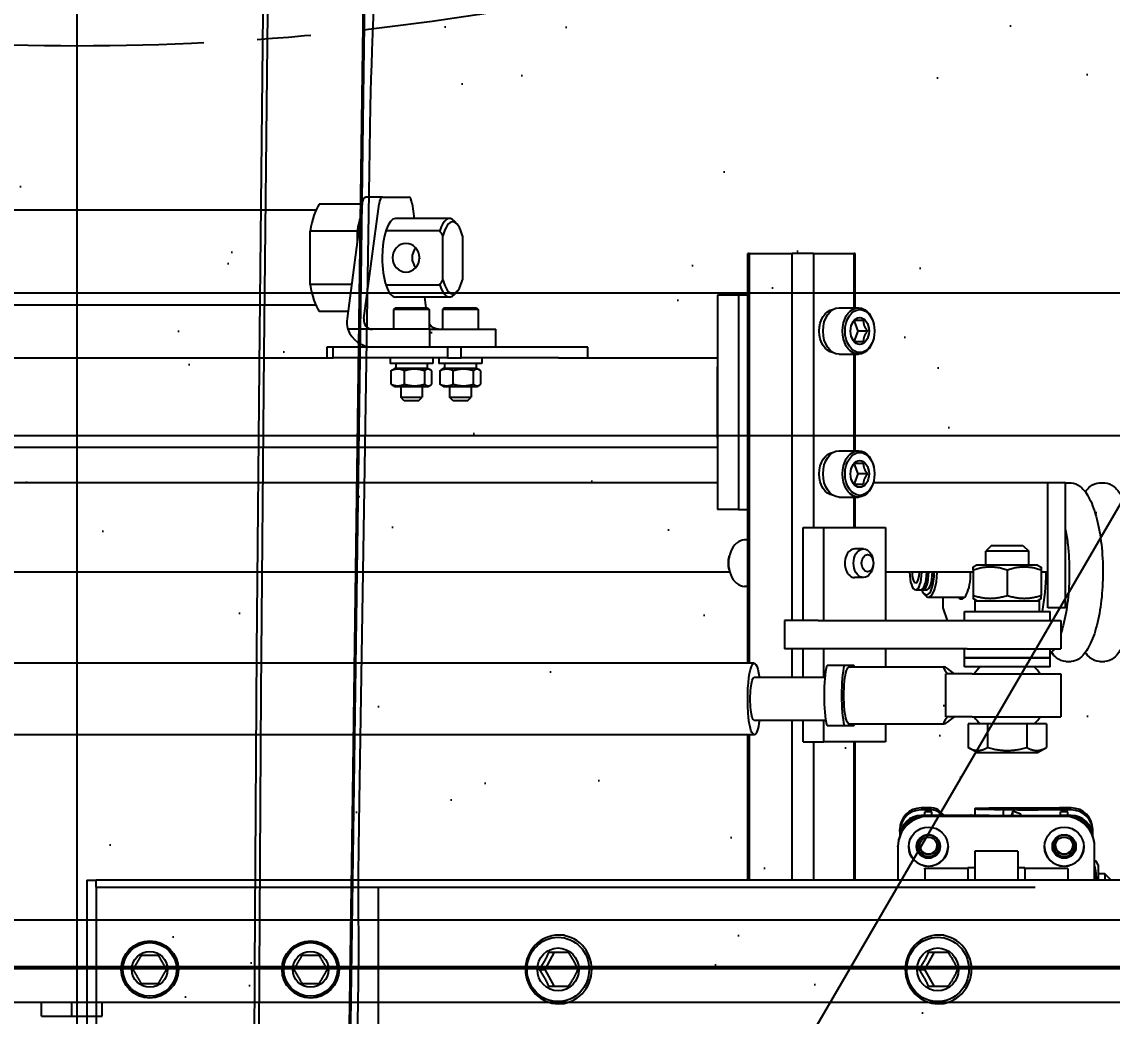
# Model space of a CAD drawing. Header units: millimetres. Extents: x -383313 to -161684, y -117025 to 99224.
# Drawn here: x -344516.1 to -344211, y -6713 to -6434.6 of the extents above; entities that cross this region are included whole.
import ezdxf
from ezdxf import colors
from ezdxf.entities.mleader import LeaderData, LeaderLine
from ezdxf.math import Vec2, Vec3

# ---------------------------------------------------------------- set-up
doc = ezdxf.new("R2010")
doc.units = ezdxf.units.MM
doc.header["$MEASUREMENT"] = 0
doc.linetypes.add('ESKD_shtrihpunktir', pattern=[18, 15, -1, 1, -1])
doc.layers.get('Defpoints').update_dxf_attribs({"color": 31})
for name, color, linetype in [('001__КОНСТРУКТИВ__размеры внутр.', 7, 'Continuous'), ('PV-5D2C5', 7, 'Continuous'), ('PV-CB35', 7, 'Continuous'), ('Робот', 30, 'Continuous')]:
    doc.layers.add(name, color=color, linetype=linetype)
doc.styles.add('PSTUDIO', font='arial.ttf')
doc.dimstyles.new('PS_TICK', dxfattribs={"dimscale": 100, "dimtxt": 2.5, "dimasz": 1, "dimexe": 2, "dimexo": 2, "dimgap": 1, "dimtad": 1, "dimdec": 0, "dimzin": 0, "dimdsep": 46, "dimtxsty": 'PSTUDIO', "dimblk": 'ARCHTICK', "dimcen": 2, "dimdle": 1.5, "dimse1": 1, "dimse2": 1, "dimadec": 0, "dimazin": 0, "dimtfac": 1, "dimtdec": 0, "dimtix": 1, "dimtmove": 1, "dimatfit": 3, "dimldrblk": 'ARCHTICK', "dimfxl": 1, "dimtolj": 1, "dimtzin": 0, "dimarcsym": 0})

# ---------------------------------------------------------------- blocks, each defined once
blk = doc.blocks.new('_ArchTick')
at = {"color": 0, "linetype": 'ByBlock', "const_width": 0.15}
blk.add_lwpolyline([(-0.5, -0.5), (0.5, 0.5)], dxfattribs=at)
blk = doc.blocks.new('*D306')
at = {"layer": '001__КОНСТРУКТИВ__размеры внутр.', "color": 0, "linetype": 'ByBlock', "lineweight": -2, "ltscale": 100, "transparency": 16777216}
for p, q in [((-345089.25, -6786.77), (-345089.25, -7566.79)), ((-343889.25, -6786.77), (-343889.25, -7566.79)), ((-343739.25, -7366.79), (-345239.25, -7366.79))]:
    blk.add_line(p, q, dxfattribs=at)
at = {"layer": 'Defpoints', "color": 0, "ltscale": 100, "transparency": 16777216}
for p in [(-345089.25, -6586.77), (-343889.25, -6586.77), (-345089.25, -7366.79)]:
    blk.add_point(p, dxfattribs=at)
at = {"layer": '001__КОНСТРУКТИВ__размеры внутр.', "color": 0, "lineweight": -2, "ltscale": 100, "transparency": 16777216, "xscale": 100, "yscale": 100, "zscale": 100, "rotation": 180}
blk.add_blockref('_ArchTick', (-345089.25, -7366.79), dxfattribs=at)
at = {"layer": '001__КОНСТРУКТИВ__размеры внутр.', "color": 0, "lineweight": -2, "ltscale": 100, "transparency": 16777216, "xscale": 100, "yscale": 100, "zscale": 100}
blk.add_blockref('_ArchTick', (-343889.25, -7366.79), dxfattribs=at)
at = {"layer": '001__КОНСТРУКТИВ__размеры внутр.', "color": 0, "ltscale": 100, "transparency": 16777216, "insert": (-344489.25, -7139.15), "char_height": 250, "attachment_point": 5, "style": 'PSTUDIO'}
blk.add_mtext('\\A1;1200', dxfattribs=at)
blk = doc.blocks.new('A$C26c17928')
at = {"layer": 'PV-5D2C5'}
for p, q in [((172.09, 409.21), (160.08, 409.21)), ((172.1, 409.28), (167.88, 377.21)), ((172.58, 377.21), (176.79, 409.28)), ((177.75, 411.21), (173.05, 411.21)), ((177.75, 411.21), (185.1, 411.21)), ((186.05, 409.28), (186.59, 405.21)), ((159.15, 407.51), (-152.17, 407.51)), ((196.53, 405.21), (181.42, 405.21)), ((198.65, 403.6), (197.9, 404.45)), ((170.66, 401.66), (157.5, 401.66)), ((157.5, 386.75), (157.5, 401.66)), ((170.66, 401.66), (170.66, 398.31)), ((193.8, 401.76), (178.69, 401.76)), ((194.66, 388.08), (194.66, 400.34)), ((200.13, 400.34), (200.13, 388.08)), ((187.85, 395.6), (188.07, 393.9)), ((280.38, 395.38), (280, 395.38)), ((280, 280.71), (280, 395.38)), ((280.38, 395.38), (280.38, 280.71)), ((280.38, 395.38), (292.4, 395.38)), ((298.35, 395.38), (292.4, 395.38)), ((292.4, 292.71), (292.4, 395.38)), ((298.35, 395.38), (298.35, 318.71)), ((298.35, 395.38), (309.77, 395.38)), ((309.77, 380.21), (309.77, 395.38)), ((310, 395.38), (309.77, 395.38)), ((310, 380.21), (310, 395.38)), ((169.14, 386.75), (157.5, 386.75)), ((178.69, 386.66), (193.8, 386.66)), ((198.65, 384.82), (197.9, 383.96)), ((196.53, 383.21), (181.42, 383.21)), ((189.48, 383.21), (189.87, 380.21)), ((277.33, 383.71), (271.53, 383.71)), ((271.53, 383.71), (271.53, 323.71)), ((280, 383.71), (277.33, 383.71)), ((277.33, 383.71), (277.33, 323.71)), ((159.15, 380.91), (-152.17, 380.91)), ((168.15, 379.21), (160.08, 379.21)), ((181.36, 380.21), (180.86, 379.71)), ((184.15, 379.71), (180.86, 379.71)), ((180.86, 379.71), (180.86, 374.21)), ((181.36, 380.21), (184.32, 380.21)), ((190.86, 379.71), (184.15, 379.71)), ((184.32, 380.21), (190.36, 380.21)), ((190.36, 380.21), (190.86, 379.71)), ((190.86, 379.71), (190.86, 374.21)), ((195.04, 380.21), (194.54, 379.71)), ((197.83, 379.71), (194.54, 379.71)), ((194.54, 379.71), (194.54, 374.21)), ((195.04, 380.21), (198, 380.21)), ((204.54, 379.71), (197.83, 379.71)), ((198, 380.21), (204.04, 380.21)), ((204.04, 380.21), (204.54, 379.71)), ((204.54, 379.71), (204.54, 374.21)), ((305.51, 380.21), (310.94, 380.21)), ((309.7, 376.45), (310.8, 373.71)), ((315.24, 375.57), (315.2, 375.73)), ((175.01, 374.21), (168.04, 374.21)), ((190.98, 374.21), (175.01, 374.21)), ((190.98, 374.21), (209.45, 374.21)), ((190.98, 369.21), (190.98, 374.21)), ((209.45, 369.21), (209.45, 374.21)), ((310.8, 373.71), (309.7, 370.97)), ((313.49, 373.71), (310.8, 373.71)), ((163.99, 369.21), (162.19, 369.21)), ((162.19, 369.21), (162.19, 366.21)), ((195.94, 369.21), (163.99, 369.21)), ((163.99, 366.21), (163.99, 369.21)), ((199.78, 369.21), (195.94, 369.21)), ((195.94, 369.21), (195.94, 366.21)), ((235.2, 369.21), (199.78, 369.21)), ((199.78, 366.21), (199.78, 369.21)), ((235.2, 366.21), (235.2, 369.21)), ((315.24, 371.85), (315.2, 371.69)), ((-147.57, 366.21), (144.33, 366.21)), ((144.33, 366.21), (162.19, 366.21)), ((162.19, 366.21), (163.99, 366.21)), ((195.94, 366.21), (163.99, 366.21)), ((179.86, 366.21), (179.86, 364.61)), ((191.86, 366.21), (191.86, 364.61)), ((193.54, 366.21), (193.54, 364.61)), ((195.94, 366.21), (199.78, 366.21)), ((226.97, 366.21), (199.78, 366.21)), ((205.54, 366.21), (205.54, 364.61)), ((226.97, 366.21), (271.53, 366.21)), ((305.51, 367.21), (310.94, 367.21)), ((309.77, 340.21), (309.77, 367.21)), ((310, 340.21), (310, 367.21)), ((191.86, 364.61), (179.86, 364.61)), ((181.16, 363.21), (180.54, 362.85)), ((190.56, 363.21), (181.16, 363.21)), ((181.46, 364.61), (181.46, 363.21)), ((190.26, 364.61), (190.26, 363.21)), ((190.56, 363.21), (191.18, 362.85)), ((205.54, 364.61), (193.54, 364.61)), ((194.84, 363.21), (194.22, 362.85)), ((204.24, 363.21), (194.84, 363.21)), ((195.14, 364.61), (195.14, 363.21)), ((203.94, 364.61), (203.94, 363.21)), ((204.24, 363.21), (204.86, 362.85)), ((271.53, 343.71), (271.53, 363.71)), ((180.17, 358.83), (180.17, 362.59)), ((183.88, 358.83), (183.88, 362.59)), ((189.57, 358.83), (189.57, 362.59)), ((191.55, 358.83), (191.55, 362.59)), ((193.85, 358.83), (193.85, 362.59)), ((197.57, 358.83), (197.57, 362.59)), ((203.25, 358.83), (203.25, 362.59)), ((205.23, 358.83), (205.23, 362.59)), ((181.16, 358.21), (180.54, 358.57)), ((181.16, 358.21), (190.56, 358.21)), ((182.86, 358.21), (182.86, 355.21)), ((188.86, 358.21), (188.86, 355.21)), ((190.56, 358.21), (191.18, 358.57)), ((194.84, 358.21), (194.22, 358.57)), ((194.84, 358.21), (204.24, 358.21)), ((196.54, 358.21), (196.54, 355.21)), ((202.54, 358.21), (202.54, 355.21)), ((204.24, 358.21), (204.86, 358.57)), ((182.86, 355.21), (184.83, 355.21)), ((183.86, 354.21), (182.86, 355.21)), ((185.18, 354.21), (183.86, 354.21)), ((184.83, 355.21), (188.86, 355.21)), ((187.86, 354.21), (185.18, 354.21)), ((187.86, 354.21), (188.86, 355.21)), ((196.54, 355.21), (198.51, 355.21)), ((197.54, 354.21), (196.54, 355.21)), ((198.86, 354.21), (197.54, 354.21)), ((198.51, 355.21), (202.54, 355.21)), ((201.54, 354.21), (198.86, 354.21)), ((201.54, 354.21), (202.54, 355.21)), ((-271.53, 341.21), (144.33, 341.21)), ((144.33, 341.21), (180.5, 341.21)), ((180.5, 341.21), (271.53, 341.21)), ((305.51, 340.21), (310.94, 340.21)), ((309.7, 336.45), (310.8, 333.71)), ((315.24, 335.57), (315.2, 335.73)), ((310.8, 333.71), (309.7, 330.97)), ((313.49, 333.71), (310.8, 333.71)), ((271.53, 331.21), (-144.33, 331.21)), ((363.9, 331.21), (315.08, 331.21)), ((315.24, 331.85), (315.2, 331.69)), ((368.9, 331.21), (363.9, 331.21)), ((363.9, 296.21), (363.9, 331.21)), ((368.9, 296.21), (368.9, 331.21)), ((368.95, 331.21), (370.45, 331.21)), ((378.35, 331.21), (379.85, 331.21)), ((305.51, 327.21), (310.94, 327.21)), ((309.77, 318.71), (309.77, 327.21)), ((310, 318.71), (310, 327.21)), ((277.33, 323.71), (271.53, 323.71)), ((277.33, 323.71), (280, 323.71)), ((377.08, 323.01), (377.07, 323.02)), ((295.45, 318.71), (301.25, 318.71)), ((295.45, 292.71), (295.45, 318.71)), ((301.25, 318.71), (318.47, 318.71)), ((301.25, 292.71), (301.25, 318.71)), ((318.47, 318.71), (318.47, 292.71)), ((280, 315.21), (279.06, 315.21)), ((312.32, 312.71), (309.86, 312.71)), ((348.17, 313.71), (346.57, 312.11)), ((358.57, 312.11), (346.57, 312.11)), ((346.57, 308.21), (346.57, 312.11)), ((348.17, 313.71), (356.97, 313.71)), ((356.97, 313.71), (358.57, 312.11)), ((358.57, 308.21), (358.57, 312.11)), ((274.76, 310.57), (274.8, 310.73)), ((315.05, 309.45), (314.94, 309.95)), ((344.07, 308.21), (343.07, 307.63)), ((352.57, 308.21), (344.07, 308.21)), ((361.07, 308.21), (352.57, 308.21)), ((361.07, 308.21), (362.07, 307.63)), ((274.92, 306.21), (-144.33, 306.21)), ((274.76, 306.85), (274.8, 306.69)), ((315.05, 307.96), (314.94, 307.47)), ((343.07, 306.21), (318.47, 306.21)), ((343.07, 306.78), (343.07, 299.63)), ((352.57, 306.78), (352.57, 299.63)), ((362.07, 306.78), (362.07, 299.63)), ((363.9, 306.21), (362.07, 306.21)), ((280, 302.21), (279.06, 302.21)), ((312.32, 304.71), (309.86, 304.71)), ((326.95, 301.26), (328.36, 301.26)), ((328.92, 301.26), (329.95, 301.26)), ((329.16, 300.26), (329.66, 299.69)), ((330.53, 299.21), (340.68, 299.21)), ((334.63, 296.21), (334.63, 299.21)), ((335.82, 292.71), (334.63, 296.21)), ((344.07, 298.21), (343.07, 298.79)), ((343.57, 298.21), (361.57, 298.21)), ((343.57, 295.21), (343.57, 298.21)), ((361.07, 298.21), (362.07, 298.79)), ((361.57, 295.21), (361.57, 298.21)), ((368.9, 296.21), (363.9, 296.21)), ((340.57, 295.21), (364.57, 295.21)), ((340.57, 292.71), (340.57, 295.21)), ((364.57, 292.71), (364.57, 295.21)), ((290.28, 292.71), (290.28, 284.71)), ((299.7, 292.71), (290.28, 292.71)), ((299.7, 292.71), (341.34, 292.71)), ((341.34, 292.71), (367.57, 292.71)), ((367.57, 292.71), (367.57, 284.71)), ((377.08, 289.4), (377.07, 289.39)), ((299.7, 284.71), (290.28, 284.71)), ((292.4, 276.71), (292.4, 284.71)), ((295.45, 276.71), (295.45, 284.71)), ((341.34, 284.71), (299.7, 284.71)), ((301.25, 276.71), (301.25, 284.71)), ((318.47, 284.71), (318.47, 279.71)), ((340.57, 282.21), (340.57, 284.71)), ((341.34, 284.71), (367.57, 284.71)), ((364.57, 282.21), (364.57, 284.71)), ((281.76, 280.71), (-141.04, 280.71)), ((340.57, 282.21), (364.57, 282.21)), ((340.57, 279.71), (340.57, 282.21)), ((364.57, 282.21), (340.57, 282.21)), ((364.57, 279.71), (364.57, 282.21)), ((368.95, 281.21), (370.45, 281.21)), ((378.35, 281.21), (379.85, 281.21)), ((302.14, 280.21), (307.05, 280.21)), ((307.05, 280.21), (309.6, 280.21)), ((308.32, 279.71), (334.88, 279.71)), ((342.74, 277.71), (335.38, 277.71)), ((335.38, 271.71), (335.38, 277.71)), ((337.8, 277.72), (335.88, 277.72)), ((364.57, 279.71), (340.57, 279.71)), ((342.74, 277.71), (367.57, 277.71)), ((367.57, 277.71), (367.57, 265.71)), ((301.62, 276.71), (281.76, 276.71)), ((335.38, 265.71), (335.38, 271.71)), ((342.74, 265.71), (335.38, 265.71)), ((337.8, 265.7), (335.88, 265.7)), ((342.74, 265.71), (367.57, 265.71)), ((301.86, 264.71), (281.76, 264.71)), ((292.4, 220), (292.4, 264.71)), ((295.45, 258.71), (295.45, 264.71)), ((301.25, 258.71), (301.25, 264.71)), ((307.05, 263.21), (302.14, 263.21)), ((309.6, 263.21), (307.05, 263.21)), ((308.32, 263.71), (334.88, 263.71)), ((318.47, 263.71), (318.47, 258.71)), ((347.09, 263.71), (341.6, 263.71)), ((341.6, 263.71), (341.6, 257.13)), ((358.06, 263.71), (347.09, 263.71)), ((347.09, 263.71), (347.09, 257.13)), ((363.54, 263.71), (358.06, 263.71)), ((358.06, 263.71), (358.06, 257.13)), ((363.54, 263.71), (363.54, 257.13)), ((281.76, 260.71), (-141.04, 260.71)), ((280, 220), (280, 260.71)), ((280.38, 260.71), (280.38, 220)), ((295.45, 258.71), (301.25, 258.71)), ((298.35, 258.71), (298.35, 220)), ((318.47, 258.71), (301.25, 258.71)), ((309.77, 220), (309.77, 258.71)), ((310, 220), (310, 258.71)), ((344.07, 255.71), (341.6, 257.13)), ((361.07, 255.71), (363.54, 257.13)), ((344.07, 255.71), (361.07, 255.71)), ((331.39, 240.21), (328.5, 240.21)), ((331.39, 239.65), (328.5, 239.65)), ((347.5, 238.09), (328.5, 238.09)), ((331.5, 239.15), (329.5, 239.15)), ((329.5, 238.09), (329.5, 239.15)), ((368.5, 238.02), (330.5, 238.02)), ((331.5, 238.09), (331.5, 239.15)), ((334.88, 238.09), (333.72, 239.25)), ((334.31, 238.09), (333.72, 238.68)), ((342.55, 238.29), (342.06, 238.09)), ((342.64, 238.09), (342.55, 238.29)), ((342.55, 238.09), (342.55, 238.29)), ((343.48, 239.97), (343.48, 238.09)), ((347.5, 238.02), (347.5, 238.09)), ((351.5, 239.77), (351.5, 239.65)), ((351.5, 238.02), (351.5, 239.65)), ((370.5, 239.65), (351.5, 239.65)), ((354.13, 239.31), (353.65, 238.02)), ((354.13, 238.02), (354.13, 239.31)), ((356.33, 238.49), (354.13, 239.31)), ((367.61, 240.16), (354.5, 240.16)), ((356.33, 238.02), (356.33, 238.49)), ((367.5, 238.08), (367.5, 239.15)), ((369.5, 239.15), (367.5, 239.15)), ((370.5, 240.21), (367.61, 240.21)), ((370.5, 238.09), (367.61, 238.09)), ((369.5, 238.09), (369.5, 239.15)), ((368.5, 237.84), (330.5, 237.84)), ((322.5, 233.65), (322.5, 234.21)), ((322.5, 233.65), (322.5, 232.39)), ((329.98, 232.68), (327.94, 231.51)), ((333.06, 231.51), (331.02, 232.68)), ((367.98, 232.68), (365.94, 231.51)), ((371.06, 231.51), (369.02, 232.68)), ((376.5, 233.65), (376.5, 234.21)), ((376.5, 232.39), (376.5, 233.65)), ((322, 229.35), (322, 229.52)), ((322, 229.35), (322, 220)), ((327.5, 230.8), (327.5, 228.15)), ((333.5, 228.15), (333.5, 230.8)), ((365.5, 230.8), (365.5, 228.15)), ((371.5, 228.15), (371.5, 230.8)), ((377, 229.35), (377, 229.52)), ((377, 220), (377, 229.35)), ((327.73, 227.72), (329, 226.99)), ((327.81, 227.61), (330.19, 226.23)), ((329, 226.99), (330.33, 226.22)), ((330.67, 226.22), (332, 226.99)), ((330.81, 226.23), (333.19, 227.61)), ((332, 226.99), (333.27, 227.72)), ((343.5, 228.09), (343.5, 220)), ((355.5, 228.09), (343.5, 228.09)), ((355.5, 228.09), (355.5, 220)), ((365.73, 227.72), (367, 226.99)), ((365.81, 227.61), (368.19, 226.23)), ((367, 226.99), (368.33, 226.22)), ((368.67, 226.22), (370, 226.99)), ((368.81, 226.23), (371.19, 227.61)), ((370, 226.99), (371.27, 227.72)), ((329.5, 223.09), (329.5, 223.35)), ((329.5, 223.35), (341.5, 223.35)), ((329.5, 223.09), (329.5, 220)), ((341.5, 223.56), (343.5, 223.56)), ((341.5, 223.35), (341.5, 223.56)), ((341.5, 223.09), (341.5, 223.35)), ((341.5, 223.09), (341.5, 220)), ((355.5, 223.56), (357.5, 223.56)), ((357.5, 223.35), (357.5, 223.56)), ((357.5, 223.09), (357.5, 223.35)), ((357.5, 223.35), (369.5, 223.35)), ((357.5, 223.09), (357.5, 220)), ((369.5, 223.09), (369.5, 223.35)), ((369.5, 223.09), (369.5, 220)), ((378, 224.26), (377.42, 225.26)), ((378, 224.26), (378, 220)), ((95, 220), (97.64, 220)), ((95, 220), (95, 149.5)), ((105.8, 220), (97.64, 220)), ((97.64, 218), (97.64, 220)), ((346.11, 220), (105.8, 220)), ((357.62, 220), (346.11, 220)), ((360.35, 220), (357.62, 220)), ((402.57, 220), (360.35, 220)), ((379.9, 221.76), (378, 221.76)), ((379.9, 221.76), (379.9, 220)), ((381.5, 220.16), (379.9, 221.76)), ((381.5, 220), (381.5, 220.16)), ((97.64, 218), (105.8, 218)), ((97.64, 218), (97.64, 172)), ((105.8, 218), (346.11, 218)), ((176.59, 218), (176.59, 172)), ((346.11, 218), (357.62, 218)), ((357.62, 218), (360.35, 218)), ((228.7, 204.6), (227.04, 204.6)), ((334.95, 204.6), (333.3, 204.6)), ((223.24, 195), (225.92, 199.8)), ((329.49, 195), (332.17, 199.8)), ((221.65, 195), (223.24, 195)), ((225.92, 190.2), (223.24, 195)), ((327.9, 195), (329.49, 195)), ((332.17, 190.2), (329.49, 195)), ((228.7, 185.4), (227.04, 185.4)), ((334.95, 185.4), (333.3, 185.4))]:
    blk.add_line(p, q, dxfattribs=at)
for centre, radius in [((112.64, 195), 8), ((112.64, 195), 7.5), ((157.64, 195), 8), ((157.64, 195), 7.5), ((112.64, 195), 5), ((157.64, 195), 5)]:
    blk.add_circle(centre, radius, dxfattribs=at)
for start, end in [(133.3418, 146.9443), (33.0557, 46.6582), (213.0557, 226.6582), (313.3418, 326.9443)]:
    blk.add_arc((352.57, 271.71), 11, start, end, dxfattribs=at)
for centre, major_axis, ratio, start_param, end_param in [((162.63, 394.21), (0, -16.75), 0.34202, -2.6804, -2.031989), ((177.75, 408.21), (0, 3), 0.34202, 0, 1.204277), ((185.1, 408.21), (0, -3), 0.34202, 1.937315, 3.141593), ((196.53, 394.21), (0, 11), 0.34202, -0.372527, 0.81434), ((175.79, 394.21), (0, -16.75), 0.34202, -2.330118, -2.031989), ((181.42, 394.21), (0, 11), 0.34202, 0, 1.570796), ((197.4, 394.21), (0, 10.08), 0.34202, -0.916787, 0.916787), ((189.8, 394.21), (0, 4), 0.939693, 0.815313, 2.326279), ((181.42, 394.21), (0, 11), 0.34202, 1.570796, 3.141593), ((197.4, 394.21), (0, -10.08), 0.34202, -0.916787, 0.916787), ((162.63, 394.21), (0, -16.75), 0.34202, -1.109604, -0.461193), ((196.53, 394.21), (0, -11), 0.34202, -0.81434, 0.372527), ((311.31, 373.71), (0, 6), 0.688988, -4.712389, 1.570796), ((175.4, 377.21), (-4.74, -6.88), 0.861652, -1.034489, -0.650093), ((175.4, 377.21), (-1.78, -2.58), 0.861652, -1.034489, 0.536307), ((311.31, 373.71), (0, 3.75), 0.688988, -1.570796, 4.712389), ((175.01, 377.21), (0, -8), 0.939693, -1.1864, 0), ((311.31, 333.71), (0, 6), 0.688988, -4.712389, 1.570796), ((311.31, 333.71), (0, 3.75), 0.688988, -1.570796, 4.712389), ((279.06, 308.71), (0, 6.5), 0.688988, 0, 3.141593), ((309.86, 308.71), (0, 4), 0.688988, 0, 3.141593), ((313.48, 308.71), (0, -2.4), 0.688988, -4.712389, 1.570796), ((326.95, 306.21), (0, -4.95), 0.34202, -1.570796, 0), ((326.95, 306.21), (0, -3), 0.34202, -1.570796, 0), ((326.95, 306.21), (0, -4.95), 0.34202, 0, 1.570796), ((326.95, 306.21), (0, -3), 0.34202, 0, 1.570796), ((328.36, 306.21), (0, -4.95), 0.34202, 0, 1.570796), ((328.92, 306.21), (0, -4.95), 0.34202, 0, 1.570796), ((329.95, 306.21), (0, -6.39), 0.34202, 0, 1.570796), ((329.95, 306.21), (0, -4.95), 0.34202, 0, 1.570796), ((330.53, 306.21), (0, -7), 0.34202, 0, 1.570796), ((339.76, 306.21), (0, -7.5), 0.34202, -0.367208, 1.570796), ((356.27, 306.21), (0, 21), 0.34202, -2.122113, -1.570796), ((329.95, 306.21), (0, -6.39), 0.34202, -0.692725, 0), ((328.92, 306.21), (0, -4.95), 0.34202, -0.167293, 0), ((330.53, 306.21), (0, -7), 0.34202, -0.372527, 0), ((342.75, 271.71), (-7.97, 7.97), 0.091921, 5.470679, 6.912364), ((342.75, 271.71), (-7.97, -7.97), 0.091921, 5.654007, 7.095691), ((330.5, 229.52), (-8.5, 0), 0.999849, -1.570796, 0), ((328.5, 234.21), (-6, 0), 0.999849, -1.570796, 0), ((328.5, 233.65), (-6, 0), 0.999849, -1.570796, 0), ((328.5, 232.09), (-6, 0), 0.999849, -1.570796, -0.055185), ((331.39, 236.91), (-3.3, 0), 0.999849, -2.356388, -1.570796), ((331.39, 236.35), (-3.3, 0), 0.999849, -2.356388, -1.570796), ((354.5, 239.97), (-11.02, 0), 0.017379, -1.570796, 1.23144), ((350.5, 239.77), (1, 0), 0.017379, 0, 1.23144), ((367.61, 234.79), (-3.3, 0), 0.999849, -1.570796, -1.369471), ((367.61, 236.91), (-3.3, 0), 0.999849, -1.570796, -1.393274), ((368.5, 229.52), (8.5, 0), 0.999849, 0, 1.570796), ((370.5, 234.21), (6, 0), 0.999849, 0, 1.570796), ((370.5, 233.65), (6, 0), 0.999849, 0, 1.570796), ((370.5, 232.09), (6, 0), 0.999849, 0.055185, 1.570796), ((330.5, 229.35), (-8.5, 0), 0.999849, -1.570796, 0), ((328.5, 231.52), (-6, 0), 0.999849, -1.372908, -0.197888), ((368.5, 229.35), (8.5, 0), 0.999849, 0, 1.570796), ((370.5, 231.52), (6, 0), 0.999849, 0.197888, 1.372908), ((330.5, 229.59), (-3, 0), 0.999849, -1.893704, -1.247889), ((368.5, 229.59), (-3, 0), 0.999849, -1.893704, -1.247889), ((330.5, 229.42), (-5.5, 0), 0.999849, 0.007111, 3.134482), ((330.5, 229.52), (-3.3, 0), 0.999849, 0.014485, 3.127107), ((330.5, 229.59), (-3, 0), 0.999849, -0.846506, 0), ((330.5, 229.59), (-3, 0), 0.999849, 0, 1.047198), ((330.5, 229.8), (-2.46, 0), 0.999849, 0.040518, 3.101075), ((330.5, 229.59), (3, 0), 0.999849, -1.047198, 0), ((330.5, 229.59), (3, 0), 0.999849, 0, 0.846506), ((368.5, 229.42), (-5.5, 0), 0.999849, 0.007111, 3.134482), ((368.5, 229.52), (-3.3, 0), 0.999849, 0.014485, 3.127107), ((368.5, 229.59), (-3, 0), 0.999849, -0.846506, 0), ((368.5, 229.59), (-3, 0), 0.999849, 0, 1.047198), ((368.5, 229.8), (-2.46, 0), 0.999849, 0.040518, 3.101075), ((368.5, 229.59), (3, 0), 0.999849, -1.047198, 0), ((368.5, 229.59), (3, 0), 0.999849, 0, 0.846506), ((330.5, 229.59), (3, 0), 0.999849, -2.094395, -1.047198), ((368.5, 229.59), (3, 0), 0.999849, -2.094395, -1.047198), ((226.89, 195), (0, 9), 0.965926, -4.712389, 1.570796), ((333.14, 195), (0, 9), 0.965926, -4.712389, 1.570796), ((226.89, 195), (0, -6), 0.965926, -1.570796, 4.712389), ((333.14, 195), (0, -6), 0.965926, -1.570796, 4.712389)]:
    blk.add_ellipse(centre, major_axis=major_axis, ratio=ratio, start_param=start_param, end_param=end_param, dxfattribs=at)
at = {"layer": 'PV-5D2C5', "extrusion": (0, 0, -1)}
for centre, major_axis, ratio, start_param, end_param in [((173.05, 408.21), (0, -3), 0.34202, 1.937315, 3.141593), ((184.33, 394.21), (0, -4), 0.939693, 1.570796326794897, 7.853981633974483), ((304.06, 373.71), (0, -6), 0.688988, 0.072299, 3.069293), ((305.51, 373.71), (0, 6.5), 0.688988, -1.570796, 0), ((310.94, 373.71), (0, 6.5), 0.688988, -1.570796, 1.25525), ((193.08, 377.21), (-1.78, 2.58), 0.861652, -2.605286, -1.569776), ((305.51, 373.71), (0, -6.5), 0.688988, 0, 1.570796), ((310.94, 373.71), (0, -6.5), 0.688988, -1.25525, 1.570796), ((304.06, 333.71), (0, -6), 0.688988, 0.072299, 3.069293), ((305.51, 333.71), (0, 6.5), 0.688988, -1.570796, 0), ((310.94, 333.71), (0, 6.5), 0.688988, -1.570796, 1.25525), ((305.51, 333.71), (0, -6.5), 0.688988, 0, 1.570796), ((310.94, 333.71), (0, -6.5), 0.688988, -1.25525, 1.570796), ((312.32, 308.71), (0, -4), 0.688988, -1.25525, 4.396843), ((278.69, 308.71), (0, 6), 0.688988, -1.886343, -1.25525), ((281.76, 270.71), (0, -10), 0.182302, 0, 4.068888), ((303.41, 271.71), (0, 11), 0.182302, -2.453923, -0.68767), ((308.32, 271.71), (0, 11), 0.182302, -2.453923, -0.68767), ((308.32, 271.71), (0, -8), 0.182302, 0, 3.141593), ((308.32, 271.71), (0, -11), 0.182302, -2.453923, -2.385136), ((336.84, 271.71), (0, 8), 0.182302, -0.722734, -0.720842), ((336.84, 271.71), (0, -8), 0.182302, -2.42075, -2.418858), ((281.76, 270.71), (0, -6), 0.182302, 0, 3.141593), ((336.84, 271.71), (0, 8), 0.182302, -2.42075, -2.418858), ((336.84, 271.71), (0, -8), 0.182302, -0.722734, -0.720842), ((281.76, 270.71), (0, -10), 0.182302, -0.927295, 0), ((308.32, 271.71), (0, -11), 0.182302, -0.756456, -0.68767), ((340.6, 238), (3, 0), 0.017379, -2.742613, -0.39898), ((227.04, 195), (0, -9.6), 0.965926, -4.712389, 1.570796), ((333.3, 195), (0, -9.6), 0.965926, -4.712389, 1.570796)]:
    blk.add_ellipse(centre, major_axis=major_axis, ratio=ratio, start_param=start_param, end_param=end_param, dxfattribs=at)
for centre, major_axis in [((354.5, 239.97), (6.58, 0)), ((358.4, 239.73), (3, 0))]:
    blk.add_ellipse(centre, major_axis=major_axis, ratio=0.017379, dxfattribs=at)
at = {"layer": 'PV-5D2C5'}
for centre, major_axis in [((330.5, 229.35), (5.5, 0)), ((330.5, 229.42), (3.3, 0)), ((330.5, 229.6), (2.46, 0)), ((368.5, 229.35), (5.5, 0)), ((368.5, 229.42), (3.3, 0)), ((368.5, 229.6), (2.46, 0))]:
    blk.add_ellipse(centre, major_axis=major_axis, ratio=0.999849, dxfattribs=at)
for points in [[(194.66, 400.34), (194.39, 400.82), (194.1, 401.29), (193.8, 401.76)], [(193.8, 386.66), (194.1, 387.12), (194.39, 387.59), (194.66, 388.08)], [(368.9, 331.21), (368.91, 331.21), (368.93, 331.21), (368.95, 331.21)], [(365.66, 284.71), (365.31, 284.13), (364.95, 283.61), (364.57, 283.16)]]:
    blk.add_open_spline(points, degree=3, dxfattribs=at)
for points, weights in [([(308.83, 374.76), (309.06, 375.67), (309.91, 376.71)], [1.11661653883, 1.15102198321, 1.04422863406]), ([(309.91, 376.71), (310.47, 376.71), (312.29, 376.71)], [1.04422863406, 1.20577136594, 1.04422863406]), ([(312.29, 376.71), (312.26, 375.21), (313.49, 373.71)], [1.04422863406, 1.20577136594, 1.04422863406]), ([(309.91, 370.71), (309.06, 371.75), (308.83, 372.66)], [1.04422863406, 1.15102198321, 1.11661653883]), ([(313.49, 373.71), (312.26, 372.21), (312.29, 370.71)], [1.04422863406, 1.20577136594, 1.04422863406]), ([(312.29, 370.71), (310.47, 370.71), (309.91, 370.71)], [1.04422863406, 1.20577136594, 1.04422863406]), ([(183.88, 362.59), (182.03, 363.42), (180.17, 362.59)], [1.20638401787, 1.39301227493, 1.20638401787]), ([(180.17, 362.59), (180.36, 362.75), (180.54, 362.85)], [1.20638401787, 1.23829173427, 1.25928896603]), ([(189.57, 362.59), (186.73, 363.42), (183.88, 362.59)], [1.20638401787, 1.39301227493, 1.20638401787]), ([(191.55, 362.59), (190.56, 363.42), (189.57, 362.59)], [1.20638401787, 1.39301227493, 1.20638401787]), ([(197.57, 362.59), (195.71, 363.42), (193.85, 362.59)], [1.20638401787, 1.39301227493, 1.20638401787]), ([(193.85, 362.59), (194.04, 362.75), (194.22, 362.85)], [1.20638401787, 1.23829173427, 1.25928896603]), ([(203.25, 362.59), (200.41, 363.42), (197.57, 362.59)], [1.20638401787, 1.39301227493, 1.20638401787]), ([(205.23, 362.59), (204.24, 363.42), (203.25, 362.59)], [1.20638401787, 1.39301227493, 1.20638401787]), ([(180.17, 358.83), (182.03, 357.99), (183.88, 358.83)], [1.20638401787, 1.39301227493, 1.20638401787]), ([(180.54, 358.57), (180.36, 358.67), (180.17, 358.83)], [1.25928896603, 1.23829173427, 1.20638401787]), ([(183.88, 358.83), (186.73, 357.99), (189.57, 358.83)], [1.20638401787, 1.39301227493, 1.20638401787]), ([(189.57, 358.83), (190.56, 357.99), (191.55, 358.83)], [1.20638401787, 1.39301227493, 1.20638401787]), ([(193.85, 358.83), (195.71, 357.99), (197.57, 358.83)], [1.20638401787, 1.39301227493, 1.20638401787]), ([(194.22, 358.57), (194.04, 358.67), (193.85, 358.83)], [1.25928896603, 1.23829173427, 1.20638401787]), ([(197.57, 358.83), (200.41, 357.99), (203.25, 358.83)], [1.20638401787, 1.39301227493, 1.20638401787]), ([(203.25, 358.83), (204.24, 357.99), (205.23, 358.83)], [1.20638401787, 1.39301227493, 1.20638401787]), ([(308.83, 334.76), (309.06, 335.67), (309.91, 336.71)], [1.11661653883, 1.15102198321, 1.04422863406]), ([(309.91, 336.71), (310.47, 336.71), (312.29, 336.71)], [1.04422863406, 1.20577136594, 1.04422863406]), ([(312.29, 336.71), (312.26, 335.21), (313.49, 333.71)], [1.04422863406, 1.20577136594, 1.04422863406]), ([(309.91, 330.71), (309.06, 331.75), (308.83, 332.66)], [1.04422863406, 1.15102198321, 1.11661653883]), ([(313.49, 333.71), (312.26, 332.21), (312.29, 330.71)], [1.04422863406, 1.20577136594, 1.04422863406]), ([(312.29, 330.71), (310.47, 330.71), (309.91, 330.71)], [1.04422863406, 1.20577136594, 1.04422863406]), ([(343.07, 306.78), (343.07, 307.63), (343.07, 307.63)], [1.29573137036, 1.39595654066, 1.39595654066]), ([(352.57, 306.78), (347.82, 308.37), (343.07, 306.78)], [1.29573137036, 1.49618171095, 1.29573137036]), ([(362.07, 306.78), (357.32, 308.37), (352.57, 306.78)], [1.29573137036, 1.49618171095, 1.29573137036]), ([(362.07, 307.63), (362.07, 307.63), (362.07, 306.78)], [1.39595654066, 1.39595654066, 1.29573137036]), ([(343.07, 299.63), (343.07, 298.79), (343.07, 298.79)], [1.29573137036, 1.39595654066, 1.39595654066]), ([(352.57, 299.63), (347.82, 298.05), (343.07, 299.63)], [1.29573137036, 1.49618171095, 1.29573137036]), ([(362.07, 299.63), (357.32, 298.05), (352.57, 299.63)], [1.29573137036, 1.49618171095, 1.29573137036]), ([(362.07, 298.79), (362.07, 298.79), (362.07, 299.63)], [1.39595654066, 1.39595654066, 1.29573137036]), ([(341.6, 257.13), (344.34, 255.55), (347.09, 257.13)], [1.29573137036, 1.49618171095, 1.29573137036]), ([(347.09, 257.13), (352.57, 255.55), (358.06, 257.13)], [1.29573137036, 1.49618171095, 1.29573137036]), ([(358.06, 257.13), (360.8, 255.55), (363.54, 257.13)], [1.29573137036, 1.49618171095, 1.29573137036]), ([(377.42, 225.26), (377.42, 225.26), (377, 225.26)], [1.39595654066, 1.39595654065, 1.34416713859]), ([(377, 223.8), (377.49, 221.83), (377.41, 220)], [1.34416713859, 1.40428779798, 1.39461630798]), ([(108.03, 195), (109.18, 197), (110.34, 199)], [1.04422863406, 1.20577136594, 1.04422863406]), ([(110.34, 199), (112.64, 199), (114.95, 199)], [1.04422863406, 1.20577136594, 1.04422863406]), ([(114.95, 199), (116.11, 197), (117.26, 195)], [1.04422863406, 1.20577136594, 1.04422863406]), ([(153.03, 195), (154.18, 197), (155.34, 199)], [1.04422863406, 1.20577136594, 1.04422863406]), ([(155.34, 199), (157.64, 199), (159.95, 199)], [1.04422863406, 1.20577136594, 1.04422863406]), ([(159.95, 199), (161.11, 197), (162.26, 195)], [1.04422863406, 1.20577136594, 1.04422863406]), ([(221.65, 195), (223.35, 197.4), (224.33, 199.8)], [1.04422863406, 1.20577136594, 1.04422863406]), ([(224.33, 199.8), (227.37, 199.8), (229.68, 199.8)], [1.04422863406, 1.20577136594, 1.04422863406]), ([(229.68, 199.8), (231.38, 197.4), (232.36, 195)], [1.04422863406, 1.20577136594, 1.04422863406]), ([(327.9, 195), (329.6, 197.4), (330.58, 199.8)], [1.04422863406, 1.20577136594, 1.04422863406]), ([(330.58, 199.8), (333.62, 199.8), (335.94, 199.8)], [1.04422863406, 1.20577136594, 1.04422863406]), ([(335.94, 199.8), (337.63, 197.4), (338.61, 195)], [1.04422863406, 1.20577136594, 1.04422863406]), ([(110.34, 191), (109.18, 193), (108.03, 195)], [1.04422863406, 1.20577136594, 1.04422863406]), ([(117.26, 195), (116.11, 193), (114.95, 191)], [1.04422863406, 1.20577136594, 1.04422863406]), ([(155.34, 191), (154.18, 193), (153.03, 195)], [1.04422863406, 1.20577136594, 1.04422863406]), ([(162.26, 195), (161.11, 193), (159.95, 191)], [1.04422863406, 1.20577136594, 1.04422863406]), ([(224.33, 190.2), (223.35, 192.6), (221.65, 195)], [1.04422863406, 1.20577136594, 1.04422863406]), ([(232.36, 195), (231.38, 192.6), (229.68, 190.2)], [1.04422863406, 1.20577136594, 1.04422863406]), ([(330.58, 190.2), (329.6, 192.6), (327.9, 195)], [1.04422863406, 1.20577136594, 1.04422863406]), ([(338.61, 195), (337.63, 192.6), (335.94, 190.2)], [1.04422863406, 1.20577136594, 1.04422863406]), ([(114.95, 191), (112.64, 191), (110.34, 191)], [1.04422863406, 1.20577136594, 1.04422863406]), ([(159.95, 191), (157.64, 191), (155.34, 191)], [1.04422863406, 1.20577136594, 1.04422863406]), ([(229.68, 190.2), (227.37, 190.2), (224.33, 190.2)], [1.04422863406, 1.20577136594, 1.04422863406]), ([(335.94, 190.2), (333.62, 190.2), (330.58, 190.2)], [1.04422863406, 1.20577136594, 1.04422863406])]:
    blk.add_rational_spline(points, weights, degree=2, dxfattribs=at)
for points, knots in [([(370.45, 331.21), (371.37, 331.21), (372.26, 330.83), (374.02, 329.36), (374.87, 328.17), (376.41, 325.09), (377.09, 323.18), (378.2, 318.86), (378.63, 316.46), (379.19, 311.4), (379.34, 308.75), (379.33, 303.45), (379.18, 300.8), (378.6, 295.78), (378.17, 293.4), (377.06, 289.14), (376.39, 287.26), (374.84, 284.18), (373.96, 282.98), (372.21, 281.56), (371.34, 281.21), (370.45, 281.21)], [4.712389, 4.712389, 4.712389, 4.712389, 4.990834, 4.990834, 5.312783, 5.312783, 5.641221, 5.641221, 5.965321, 5.965321, 6.287713, 6.287713, 6.609683, 6.609683, 6.932099, 6.932099, 7.256259, 7.256259, 7.584742, 7.584742, 7.853982, 7.853982, 7.853982, 7.853982]), ([(374.4, 328.71), (374.85, 329.31), (375.31, 329.82), (376.6, 330.85), (377.46, 331.21), (378.35, 331.21)], [4.2757798, 4.2757798, 4.2757798, 4.2757798, 4.4431494, 4.4431494, 4.712389, 4.712389, 4.712389, 4.712389]), ([(379.85, 331.21), (380.76, 331.21), (381.66, 330.83), (383.42, 329.36), (384.27, 328.17), (385.81, 325.09), (386.49, 323.18), (387.6, 318.86), (388.02, 316.46), (388.59, 311.4), (388.74, 308.75), (388.73, 303.45), (388.58, 300.8), (387.99, 295.78), (387.56, 293.4), (386.46, 289.14), (385.78, 287.26), (384.23, 284.18), (383.36, 282.98), (381.6, 281.56), (380.73, 281.21), (379.85, 281.21)], [4.712389, 4.712389, 4.712389, 4.712389, 4.990834, 4.990834, 5.312783, 5.312783, 5.641221, 5.641221, 5.965321, 5.965321, 6.287713, 6.287713, 6.609683, 6.609683, 6.932099, 6.932099, 7.256259, 7.256259, 7.584742, 7.584742, 7.853982, 7.853982, 7.853982, 7.853982]), ([(368.9, 318.08), (369.15, 316.75), (369.35, 315.36), (369.8, 311.4), (369.94, 308.75), (369.93, 303.45), (369.78, 300.8), (369.2, 295.78), (368.77, 293.4), (368.02, 290.5), (367.8, 289.77), (367.57, 289.06)], [5.781719, 5.781719, 5.781719, 5.781719, 5.965321, 5.965321, 6.287713, 6.287713, 6.609683, 6.609683, 6.932099, 6.932099, 7.049347, 7.049347, 7.049347, 7.049347]), ([(368.95, 281.21), (368.04, 281.21), (367.14, 281.59), (365.86, 282.65), (365.42, 283.14), (365, 283.71)], [1.5707963, 1.5707963, 1.5707963, 1.5707963, 1.8492415, 1.8492415, 2.0074056, 2.0074056, 2.0074056, 2.0074056]), ([(378.35, 281.21), (377.43, 281.21), (376.54, 281.59), (375.26, 282.65), (374.82, 283.14), (374.4, 283.71)], [1.5707963, 1.5707963, 1.5707963, 1.5707963, 1.8492415, 1.8492415, 2.0074056, 2.0074056, 2.0074056, 2.0074056])]:
    blk.add_open_spline(points, degree=3, knots=knots, dxfattribs=at)
blk = doc.blocks.new('Робот ABB IRB660_3.15 (сверху)')
at = {"layer": 'Робот', "color": 30, "flags": 128}
for points in [[(0, 1515.56), (0, 1446.95), (0, 1378.17), (0, 1286.2), (0, 1193.95), (0, 1101.44), (0, 1008.56), (0, 915.44), (0, 822.11), (0, 746.16), (0, 670.08), (0, 593.89), (0.01, 517.59), (0, 441.07), (0, 364.45), (0, 287.75), (0, 210.98)], [(-63.38, 210.61), (-63.04, 222.51), (-61.29, 285.85), (-59.68, 349.14), (-58.48, 399.68), (-57.37, 450.19), (-55.95, 523.79), (-54.49, 612.33), (-53.29, 700.73), (-52.25, 795.88), (-51.43, 890.85), (-50.86, 985.61), (-50.53, 1080.14), (-50.47, 1174.39), (-50.58, 1233.13), (-50.8, 1291.76), (-51.25, 1366.53), (-51.89, 1441.11), (-52.67, 1512.88)], [(-51.29, 1513.01), (-50.56, 1441.22), (-49.97, 1366.76), (-49.55, 1292.09), (-49.55, 1291.85), (-49.34, 1233.33), (-49.22, 1174.7), (-49.23, 1115.97), (-49.35, 1057.14), (-49.72, 968.34), (-50.28, 879.33), (-51.06, 790.13), (-52.05, 700.76), (-53.42, 603.06), (-55.11, 505.16), (-57.12, 407.11), (-59.46, 308.93), (-62.11, 210.65)], [(-68.83, 1510), (-70.05, 1423.38), (-71.27, 1336.56), (-72.49, 1249.6), (-73.7, 1162.46), (-74.72, 1089.68), (-75.73, 1016.8), (-77.08, 919.43), (-78.42, 821.89), (-79.76, 724.18), (-80.76, 650.8), (-81.77, 577.34), (-83.11, 479.25), (-84.45, 381.04), (-85.78, 282.7), (-86.78, 208.89)], [(-87.13, 208.87), (-86.12, 282.61), (-85.1, 356.35), (-84.09, 430.03), (-83.08, 503.66), (-82.07, 577.21), (-81.06, 650.67), (-80.05, 724.04), (-79.04, 797.32), (-78.03, 870.51), (-77.02, 943.62), (-76.01, 1016.63), (-75, 1089.5), (-73.99, 1162.27), (-72.79, 1249.39), (-71.57, 1336.34), (-70.4, 1420.72), (-69.22, 1504.93)], [(-78.46, 988.37), (-78.72, 972.22), (-78.84, 964.6)], [(-78.83, 964.6), (-78.84, 964.01), (-78.83, 961.88), (-78.79, 958.59), (-78.73, 953.72), (-78.7, 947.99), (-78.71, 941.63), (-78.78, 934.72)], [(-78.78, 934.72), (-78.99, 921.25), (-80.37, 833.85), (-81.77, 745.16), (-81.96, 732.81)], [(-81.96, 732.81), (-82.08, 726.85), (-82.18, 722.96), (-82.3, 719.11), (-82.43, 715.18), (-82.57, 711.37), (-82.75, 706.47), (-82.92, 701.91), (-83.01, 698.9), (-83.02, 698.11)]]:
    blk.add_lwpolyline(points, dxfattribs=at)
at = {"layer": 'Робот'}
for radius in [3150, 1054]:
    blk.add_circle((0, 0), radius, dxfattribs=at)
at = {"layer": 'Робот', "color": 30, "linetype": 'ESKD_shtrihpunktir', "ltscale": 15}
blk.add_circle((0, 0), 710, dxfattribs=at)
blk = doc.blocks.new('A$C0e877309')
h = blk.add_hatch()
h.set_pattern_fill('AR-SAND', color=256, scale=2)
h.set_pattern_definition([(37.5, (-2480.5, -1360.185), (-3.2, 97.8826), [0, -77.216, 0, -86.36, 0, -82.55]), (7.5, (-2480.5, -1360.19), (89.9047, 143.365), [0, -41.656, 0, -69.596, 0, -26.67]), (327.5, (-2542.98, -1360.185), (158.1985, 0.2874), [0, -25.4, 0, -91.44, 0, -119.38]), (317.5, (-2542.98, -1360.19), (152.7113, 44.586), [0, -12.7, 0, -59.944, 0, -68.58])])
h.paths.add_polyline_path([(-975.05, 987.36), (-975.05, -1012.64), (1024.95, -1012.64), (1024.95, 987.36)])
blk = doc.blocks.new('*D255')
at = {"layer": '001__КОНСТРУКТИВ__размеры внутр.', "color": 0, "lineweight": -2, "ltscale": 100, "transparency": 16777216}
for p, q in [((-343601.91, -4759.06), (-343601.91, -6859.06)), ((-344418.32, -4809.06), (-343401.91, -4809.06)), ((-344418.32, -6809.06), (-343401.91, -6809.06))]:
    blk.add_line(p, q, dxfattribs=at)
at = {"layer": 'Defpoints', "color": 0, "ltscale": 100, "transparency": 16777216}
for p in [(-344418.32, -4809.06), (-344418.32, -6809.06), (-343601.91, -6809.06)]:
    blk.add_point(p, dxfattribs=at)
at = {"layer": '001__КОНСТРУКТИВ__размеры внутр.', "color": 0, "lineweight": -2, "ltscale": 100, "transparency": 16777216, "xscale": 100, "yscale": 100, "zscale": 100}
for p, rotation in [((-343601.91, -4809.06), 90), ((-343601.91, -6809.06), 270)]:
    blk.add_blockref('_ArchTick', p, dxfattribs=dict(at, rotation=rotation))
at = {"layer": '001__КОНСТРУКТИВ__размеры внутр.', "color": 0, "ltscale": 100, "transparency": 16777216, "insert": (-343672.97, -5809.06), "char_height": 100, "attachment_point": 5, "rotation": 90, "style": 'PSTUDIO'}
blk.add_mtext('\\A1;2000', dxfattribs=at)
blk = doc.blocks.new('*U206')
at = {"layer": 'PV-CB35'}
for p, q in [((1493.59, 1852.97), (2952.54, 1852.97)), ((2746.54, 1812.97), (2208.54, 1812.97)), ((2231.04, 1677.47), (2724.04, 1677.47)), ((878.52, 1664.34), (2952.54, 1664.34)), ((878.52, 1663.83), (2952.54, 1663.83)), ((878.52, 1654.37), (2952.54, 1654.37)), ((2394.04, 1650.47), (2394.04, 1654.37)), ((2402.54, 1650.47), (2402.54, 1654.37)), ((2411.04, 1650.47), (2411.04, 1654.37)), ((2394.04, 1650.47), (2402.54, 1650.47)), ((2402.54, 1650.47), (2411.04, 1650.47))]:
    blk.add_line(p, q, dxfattribs=at)

msp = doc.modelspace()

# ---------------------------------------------------------------- block references
at = {"ltscale": 100}
for name, p in [('A$C0e877309', (-344437.63713, -5797.42318)), ('A$C26c17928', (-344592.97016, -6894.90594))]:
    msp.add_blockref(name, p, dxfattribs=at)
at = {"layer": 'PV-CB35'}
msp.add_blockref('*U206', (-346904.64384, -8363.47011), dxfattribs=at)
at = {"layer": 'Робот', "rotation": 180}
msp.add_blockref('Робот ABB IRB660_3.15 (сверху)', (-344500.63713, -5731.42318), dxfattribs=at)

# ---------------------------------------------------------------- dimensions: what is measured, and where the dimension line sits
at = {"layer": '001__КОНСТРУКТИВ__размеры внутр.', "ltscale": 100}
dim = msp.add_linear_dim(base=(-343601.91388, -6809.06162), p1=(-344418.32077, -4809.06162), p2=(-344418.32077, -6809.06162), angle=90, dimstyle='PS_TICK', override={"dimtxt": 1, "dimexo": 0, "dimgap": 0.2, "dimdle": 0.5, "dimse1": 0, "dimse2": 0}, dxfattribs=at)
dim.commit()
dim.dimension.update_dxf_attribs({"geometry": '*D255', "text_midpoint": (-343672.97118, -5809.06162)})
dim = msp.add_linear_dim(base=(-345089.2459, -7366.79448), p1=(-343889.2459, -6586.77247), p2=(-345089.2459, -6586.77247), dimstyle='PS_TICK', override={"dimse1": 0, "dimse2": 0, "dimarcsym": 1}, dxfattribs=at)
dim.commit()
dim.dimension.update_dxf_attribs({"geometry": '*D306', "text_midpoint": (-344489.2459, -7139.15123)})

# ---------------------------------------------------------------- leaders
at = {"ltscale": 100}
ml = msp.add_multileader_mtext('Standard', dxfattribs=at)
ml.set_content('Y-9\\PSQ-9-SQ-9.1', color=256)
ml.set_leader_properties()
ml.build(insert=Vec2(0, 0))
ml.multileader.update_dxf_attribs({"text_right_attachment_type": 6, "dogleg_length": 0.36, "arrow_head_size": 0.18})
ctx = ml.context
ctx.base_point, ctx.char_height, ctx.arrow_head_size, ctx.landing_gap_size, ctx.plane_origin = Vec3(-343321.83171, -5119.43976), 80, 0.18, 0.09, Vec3(-346166.53293, -7106.63957)
ctx.right_attachment = 6
notes = []
notes.append((ctx, [(0, (1, 1, 0), (-343364.87128, -5119.43976), (1, 0), 43.03956, [(0, [(-344309.88566, -6743.36848)], 0, [])])]))
ctx.mtext.insert, ctx.mtext.flow_direction = Vec3(-343321.74171, -5079.43976), 5
for ctx, leaders in notes:
    for number, flags, end, landing, length, lines in leaders:
        leader = LeaderData()
        leader.index, (leader.has_last_leader_line, leader.has_dogleg_vector, leader.attachment_direction) = number, flags
        leader.last_leader_point, leader.dogleg_vector, leader.dogleg_length = Vec3(end), Vec3(landing), length
        for number, points, colour, breaks in lines:
            line = LeaderLine()
            line.index, line.vertices, line.color, line.breaks = number, Vec3.list(points), colors.encode_raw_color(colour), breaks
            leader.lines.append(line)
        ctx.leaders.append(leader)

doc.saveas('drawing.dxf')
